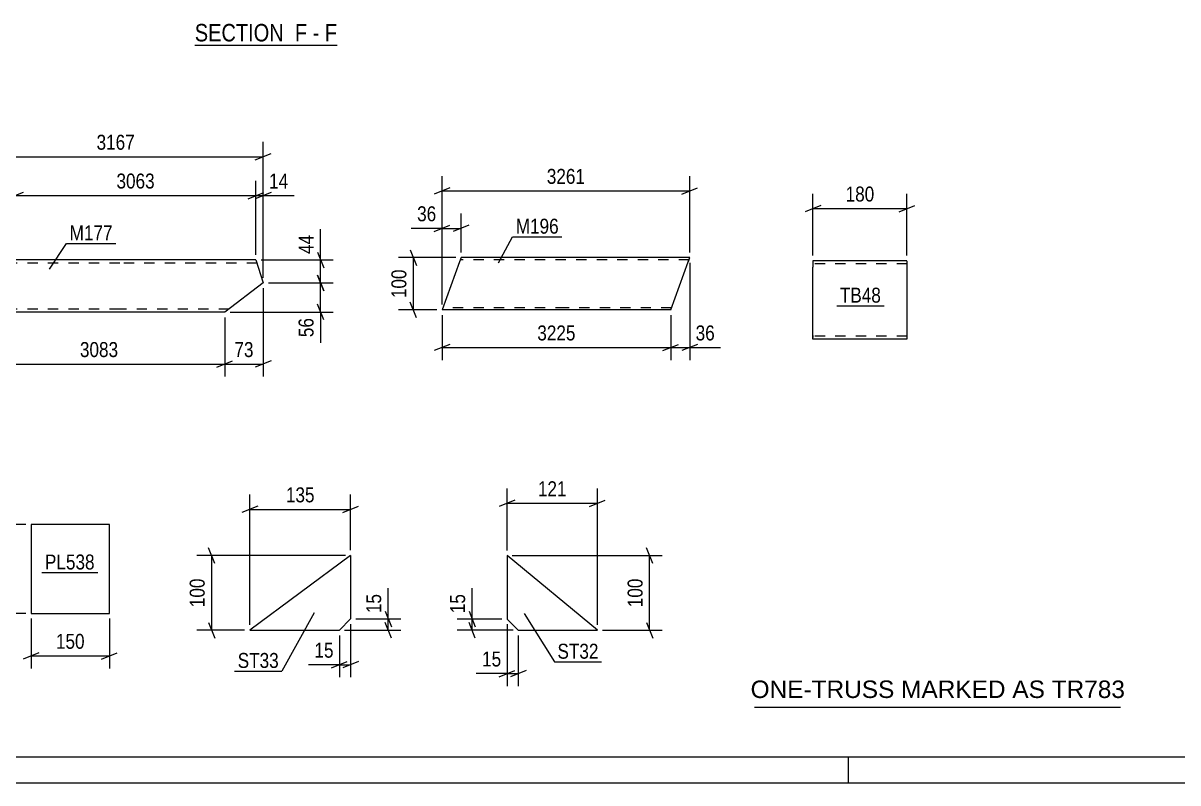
# Model space of a CAD drawing. Header units: millimetres. Extents: x 0 to 841, y 0 to 594.
# Drawn here: x 263.1 to 484, y 0 to 145.4 of the extents above; entities that cross this region are included whole.
import ezdxf

# ---------------------------------------------------------------- set-up
doc = ezdxf.new("R2010")
doc.units = ezdxf.units.MM
doc.linetypes.add('DXK_LINE_DOT2', pattern=[3.9198, 1.9599, -1.9599])
doc.styles.add('Arial', font='ARIAL.TTF', dxfattribs={"height": 0.2})
doc.styles.add('Arial Narrow', font='ARIALN.TTF', dxfattribs={"height": 0.2})

# ---------------------------------------------------------------- blocks, each defined once
blk = doc.blocks.new('Unknown-318885883-1135')
at = {"color": 5, "linetype": 'Continuous'}
for p, q in [((5, 5), (836, 5)), ((421, 0), (421, 5)), ((0, 0), (841, 0))]:
    blk.add_line(p, q, dxfattribs=at)
blk = doc.blocks.new('Unknown-318885883-17 - 2389')
at = {"color": 6, "linetype": 'Continuous'}
blk.add_line((295.92, 141.14), (323.13, 141.14), dxfattribs=at)
at = {"color": 0, "linetype": 'Continuous'}
blk.add_wipeout([(314.03, 141.89), (314.03, 145.39), (295.92, 145.39), (295.92, 141.89)], dxfattribs=at)
at = {"color": 7, "linetype": 'Continuous', "style": 'Arial Narrow'}
blk.add_text('SECTION ', height=3.34, dxfattribs=at).set_placement((295.92, 141.89))
at = {"color": 0, "linetype": 'Continuous'}
blk.add_wipeout([(317.42, 141.89), (317.42, 145.39), (315.08, 145.39), (315.08, 141.89)], dxfattribs=at)
at = {"color": 7, "linetype": 'Continuous', "style": 'Arial Narrow'}
blk.add_text('F', height=3.34, dxfattribs=at).set_placement((315.08, 141.89))
at = {"color": 0, "linetype": 'Continuous'}
blk.add_wipeout([(319.74, 141.89), (319.74, 145.39), (318.47, 145.39), (318.47, 141.89)], dxfattribs=at)
at = {"color": 7, "linetype": 'Continuous', "style": 'Arial Narrow'}
blk.add_text('-', height=3.34, dxfattribs=at).set_placement((318.47, 141.89))
at = {"color": 0, "linetype": 'Continuous'}
blk.add_wipeout([(323.13, 141.89), (323.13, 145.39), (320.79, 145.39), (320.79, 141.89)], dxfattribs=at)
at = {"color": 7, "linetype": 'Continuous', "style": 'Arial Narrow'}
blk.add_text('F', height=3.34, dxfattribs=at).set_placement((320.79, 141.89))
blk = doc.blocks.new('Part-318885883-2195 - 2181')
at = {"color": 2, "linetype": 'Continuous'}
for p, q in [((279.6, 49.44), (264.6, 49.44)), ((264.6, 49.44), (264.6, 32.44)), ((279.6, 32.44), (279.6, 49.44)), ((264.6, 32.44), (279.6, 32.44))]:
    blk.add_line(p, q, dxfattribs=at)
blk = doc.blocks.new('Part-318885883-1907 - 1891')
at = {"color": 2, "linetype": 'Continuous'}
for p, q in [((355.66, 43.5), (355.66, 31.36)), ((372.93, 29.22), (355.66, 43.5)), ((355.66, 31.36), (357.8, 29.22)), ((357.8, 29.22), (372.93, 29.22))]:
    blk.add_line(p, q, dxfattribs=at)
blk = doc.blocks.new('Part-318885883-1832 - 1816')
at = {"color": 2, "linetype": 'Continuous'}
for p, q in [((325.73, 43.51), (306.45, 29.22)), ((325.73, 43.51), (325.73, 31.37)), ((325.73, 31.37), (323.59, 29.22)), ((306.45, 29.22), (323.59, 29.22))]:
    blk.add_line(p, q, dxfattribs=at)
blk = doc.blocks.new('Part-318885883-6098 - 6092')
at = {"color": 2, "linetype": 'Continuous'}
for p, q in [((346.58, 99.72), (343.23, 90.52)), ((346.87, 100.52), (346.58, 99.72)), ((366.87, 100.52), (346.87, 100.52)), ((390.61, 100.52), (366.97, 100.52)), ((386.97, 90.52), (390.31, 99.72)), ((390.58, 100.46), (390.31, 99.72)), ((390.58, 100.46), (390.61, 100.52)), ((366.87, 90.52), (343.23, 90.52)), ((386.97, 90.52), (366.97, 90.52))]:
    blk.add_line(p, q, dxfattribs=at)
at = {"color": 7, "linetype": 'DXK_LINE_DOT2'}
for p, q in [((366.87, 100.12), (346.72, 100.12)), ((390.46, 100.12), (366.97, 100.12)), ((390.31, 99.72), (390.52, 100.28)), ((366.87, 90.92), (343.37, 90.92)), ((387.11, 90.92), (366.97, 90.92))]:
    blk.add_line(p, q, dxfattribs=at)
blk = doc.blocks.new('Part-318885883-6175 - 6169')
at = {"color": 2, "linetype": 'Continuous'}
for p, q in [((252.56, 93.23), (261.56, 100.08)), ((281.56, 100.08), (261.56, 100.08)), ((307.63, 100.08), (281.66, 100.08)), ((307.63, 100.08), (309, 95.68)), ((309, 95.68), (301.66, 90.08)), ((253.44, 90.43), (252.56, 93.23)), ((253.52, 90.17), (253.44, 90.43)), ((253.54, 90.08), (253.52, 90.17)), ((281.56, 90.08), (253.54, 90.08)), ((301.66, 90.08), (281.66, 90.08))]:
    blk.add_line(p, q, dxfattribs=at)
at = {"color": 7, "linetype": 'DXK_LINE_DOT2'}
for p, q in [((281.56, 99.48), (260.77, 99.48)), ((307.82, 99.48), (281.66, 99.48)), ((253.34, 90.73), (253.31, 90.82)), ((281.56, 90.68), (253.36, 90.68)), ((302.45, 90.68), (281.66, 90.68))]:
    blk.add_line(p, q, dxfattribs=at)
blk = doc.blocks.new('Part-318885883-19697 - 19696')
at = {"color": 2, "linetype": 'Continuous'}
for p, q in [((414.16, 99.9), (414.16, 98.7)), ((432.16, 99.9), (414.16, 99.9)), ((432.16, 99.81), (432.16, 99.9)), ((432.16, 99.81), (432.16, 98.7)), ((414.16, 85.64), (414.16, 98.7)), ((432.16, 98.7), (432.16, 84.9)), ((414.16, 85), (414.16, 85.64)), ((414.16, 84.9), (414.16, 85)), ((432.16, 84.9), (414.16, 84.9))]:
    blk.add_line(p, q, dxfattribs=at)
at = {"color": 7, "linetype": 'DXK_LINE_DOT2'}
for p, q in [((432.16, 99.55), (432.16, 98.7)), ((432.16, 99.3), (414.16, 99.3)), ((414.16, 85.64), (414.16, 85.26)), ((414.16, 85.5), (414.16, 85.55)), ((432.16, 85.5), (414.16, 85.5)), ((414.16, 84.9), (414.16, 84.9)), ((432.16, 85.55), (432.16, 85.64)), ((432.16, 85.5), (432.16, 85.55)), ((432.16, 85.5), (432.16, 85.55))]:
    blk.add_line(p, q, dxfattribs=at)
blk = doc.blocks.new('StraightDimension-318885883-2197 - 2181')
at = {"color": 7, "linetype": 'Continuous'}
for p, q in [((264.6, 31.44), (264.6, 21.91)), ((279.6, 31.44), (279.6, 21.91)), ((266.1, 24.91), (263.1, 23.71)), ((264.6, 24.31), (279.6, 24.31)), ((278.1, 23.71), (281.1, 24.91))]:
    blk.add_line(p, q, dxfattribs=at)
at = {"color": 0}
blk.add_wipeout([(275.44, 25.06), (275.44, 29.26), (268.76, 29.26), (268.76, 25.06)], dxfattribs=at)
at = {"color": 3, "style": 'Arial Narrow'}
blk.add_text('150', height=2.863, dxfattribs=at).set_placement((269.36, 25.66))
blk = doc.blocks.new('StraightDimension-318885883-2208 - 2181')
at = {"color": 7, "linetype": 'Continuous'}
for p, q in [((255.58, 47.94), (254.38, 50.94)), ((263.6, 49.44), (252.13, 49.44)), ((254.98, 32.44), (254.98, 49.44)), ((254.38, 33.94), (255.58, 30.94)), ((263.6, 32.44), (252.13, 32.44))]:
    blk.add_line(p, q, dxfattribs=at)
at = {"color": 0}
blk.add_wipeout([(254.23, 44.28), (250.03, 44.28), (250.03, 37.6), (254.23, 37.6)], dxfattribs=at)
at = {"color": 3, "style": 'Arial Narrow'}
blk.add_text('170', height=2.863, rotation=90.0002, dxfattribs=at).set_placement((253.63, 38.2))
blk = doc.blocks.new('StraightDimension-318885883-1921 - 1891')
at = {"color": 7, "linetype": 'Continuous'}
for p, q in [((354.66, 31.36), (346.13, 31.36)), ((348.38, 32.86), (349.58, 29.86)), ((348.98, 29.22), (348.98, 31.36)), ((356.8, 29.22), (346.13, 29.22)), ((349.58, 27.72), (348.38, 30.72))]:
    blk.add_line(p, q, dxfattribs=at)
at = {"color": 0}
blk.add_wipeout([(348.23, 36.74), (344.03, 36.74), (344.03, 31.88), (348.23, 31.88)], dxfattribs=at)
at = {"color": 7, "linetype": 'Continuous'}
blk.add_line((348.98, 31.36), (348.98, 37.27), dxfattribs=at)
blk.add_line((348.98, 31.36), (348.98, 37.27), dxfattribs=at)
at = {"color": 3, "style": 'Arial Narrow'}
blk.add_text('15', height=2.863, rotation=90.0002, dxfattribs=at).set_placement((347.63, 32.48))
blk = doc.blocks.new('StraightDimension-318885883-1943 - 1891')
at = {"color": 7, "linetype": 'Continuous'}
for p, q in [((355.66, 30.36), (355.66, 18.53)), ((357.8, 28.22), (357.8, 18.53)), ((354.16, 20.33), (357.16, 21.53)), ((355.66, 20.93), (357.8, 20.93)), ((359.3, 21.53), (356.3, 20.33))]:
    blk.add_line(p, q, dxfattribs=at)
at = {"color": 0}
blk.add_wipeout([(355.13, 21.68), (355.13, 25.88), (350.28, 25.88), (350.28, 21.68)], dxfattribs=at)
at = {"color": 7, "linetype": 'Continuous'}
blk.add_line((355.66, 20.93), (349.75, 20.93), dxfattribs=at)
blk.add_line((355.66, 20.93), (349.75, 20.93), dxfattribs=at)
at = {"color": 3, "style": 'Arial Narrow'}
blk.add_text('15', height=2.863, dxfattribs=at).set_placement((350.88, 22.28))
blk = doc.blocks.new('StraightDimension-318885883-1933 - 1891')
at = {"color": 7, "linetype": 'Continuous'}
for p, q in [((355.66, 44.5), (355.66, 56.35)), ((372.93, 30.22), (372.93, 56.35)), ((357.16, 54.1), (354.16, 52.9)), ((355.66, 53.5), (372.93, 53.5)), ((371.43, 52.9), (374.43, 54.1))]:
    blk.add_line(p, q, dxfattribs=at)
at = {"color": 0}
blk.add_wipeout([(367.64, 54.25), (367.64, 58.45), (360.95, 58.45), (360.95, 54.25)], dxfattribs=at)
at = {"color": 3, "style": 'Arial Narrow'}
blk.add_text('121', height=2.863, dxfattribs=at).set_placement((361.55, 54.85))
blk = doc.blocks.new('StraightDimension-318885883-1909 - 1891')
at = {"color": 7, "linetype": 'Continuous'}
for p, q in [((383.53, 42), (382.33, 45)), ((356.66, 43.5), (385.33, 43.5)), ((382.93, 29.22), (382.93, 43.5)), ((373.93, 29.22), (385.33, 29.22)), ((382.33, 30.72), (383.53, 27.72))]:
    blk.add_line(p, q, dxfattribs=at)
at = {"color": 0}
blk.add_wipeout([(382.18, 39.7), (377.98, 39.7), (377.98, 33.02), (382.18, 33.02)], dxfattribs=at)
at = {"color": 3, "style": 'Arial Narrow'}
blk.add_text('100', height=2.863, rotation=90.0002, dxfattribs=at).set_placement((381.58, 33.62))
blk = doc.blocks.new('StraightDimension-318885883-1876 - 1816')
at = {"color": 7, "linetype": 'Continuous'}
for p, q in [((326.73, 31.37), (335.33, 31.37)), ((332.33, 32.87), (333.53, 29.87)), ((332.93, 29.22), (332.93, 31.37)), ((324.59, 29.22), (335.33, 29.22)), ((333.53, 27.72), (332.33, 30.72))]:
    blk.add_line(p, q, dxfattribs=at)
at = {"color": 0}
blk.add_wipeout([(332.18, 36.75), (327.98, 36.75), (327.98, 31.89), (332.18, 31.89)], dxfattribs=at)
at = {"color": 7, "linetype": 'Continuous'}
blk.add_line((332.93, 31.37), (332.93, 37.27), dxfattribs=at)
blk.add_line((332.93, 31.37), (332.93, 37.27), dxfattribs=at)
at = {"color": 3, "style": 'Arial Narrow'}
blk.add_text('15', height=2.863, rotation=90.0002, dxfattribs=at).set_placement((331.58, 32.49))
blk = doc.blocks.new('StraightDimension-318885883-1852 - 1816')
at = {"color": 7, "linetype": 'Continuous'}
for p, q in [((306.45, 30.22), (306.45, 55.19)), ((325.73, 44.51), (325.73, 55.19)), ((307.95, 52.94), (304.95, 51.74)), ((306.45, 52.34), (325.73, 52.34)), ((324.23, 51.74), (327.23, 52.94))]:
    blk.add_line(p, q, dxfattribs=at)
at = {"color": 0}
blk.add_wipeout([(319.43, 53.09), (319.43, 57.29), (312.75, 57.29), (312.75, 53.09)], dxfattribs=at)
at = {"color": 3, "style": 'Arial Narrow'}
blk.add_text('135', height=2.863, dxfattribs=at).set_placement((313.35, 53.69))
blk = doc.blocks.new('StraightDimension-318885883-1864 - 1816')
at = {"color": 7, "linetype": 'Continuous'}
for p, q in [((299.76, 42.01), (298.56, 45.01)), ((324.73, 43.51), (296.31, 43.51)), ((299.16, 29.22), (299.16, 43.51)), ((305.45, 29.22), (296.31, 29.22)), ((298.56, 30.72), (299.76, 27.72))]:
    blk.add_line(p, q, dxfattribs=at)
at = {"color": 0}
blk.add_wipeout([(298.41, 39.71), (294.21, 39.71), (294.21, 33.03), (298.41, 33.03)], dxfattribs=at)
at = {"color": 3, "style": 'Arial Narrow'}
blk.add_text('100', height=2.863, rotation=90.0002, dxfattribs=at).set_placement((297.81, 33.63))
blk = doc.blocks.new('StraightDimension-318885883-1834 - 1816')
at = {"color": 7, "linetype": 'Continuous'}
for p, q in [((325.73, 30.37), (325.73, 20.21)), ((323.59, 28.22), (323.59, 20.21)), ((322.09, 22.01), (325.09, 23.21)), ((323.59, 22.61), (325.73, 22.61)), ((327.23, 23.21), (324.23, 22.01))]:
    blk.add_line(p, q, dxfattribs=at)
at = {"color": 0}
blk.add_wipeout([(323.06, 23.36), (323.06, 27.56), (318.21, 27.56), (318.21, 23.36)], dxfattribs=at)
at = {"color": 7, "linetype": 'Continuous'}
blk.add_line((323.59, 22.61), (317.68, 22.61), dxfattribs=at)
blk.add_line((323.59, 22.61), (317.68, 22.61), dxfattribs=at)
at = {"color": 3, "style": 'Arial Narrow'}
blk.add_text('15', height=2.863, dxfattribs=at).set_placement((318.81, 23.96))
blk = doc.blocks.new('StraightDimension-318885883-6137 - 6092')
at = {"color": 7, "linetype": 'Continuous'}
for p, q in [((343.23, 91.52), (343.23, 108.97)), ((346.87, 101.52), (346.87, 108.97)), ((341.73, 105.52), (344.73, 106.72)), ((343.23, 106.12), (346.87, 106.12)), ((348.37, 106.72), (345.37, 105.52))]:
    blk.add_line(p, q, dxfattribs=at)
at = {"color": 0}
blk.add_wipeout([(342.7, 106.87), (342.7, 111.07), (337.85, 111.07), (337.85, 106.87)], dxfattribs=at)
at = {"color": 7, "linetype": 'Continuous'}
blk.add_line((343.23, 106.12), (337.32, 106.12), dxfattribs=at)
blk.add_line((343.23, 106.12), (337.32, 106.12), dxfattribs=at)
at = {"color": 3, "style": 'Arial Narrow'}
blk.add_text('36', height=2.863, dxfattribs=at).set_placement((338.45, 107.47))
blk = doc.blocks.new('StraightDimension-318885883-6101 - 6092')
at = {"color": 7, "linetype": 'Continuous'}
for p, q in [((343.23, 91.52), (343.23, 116.13)), ((390.61, 101.52), (390.61, 116.13)), ((344.73, 113.88), (341.73, 112.68)), ((343.23, 113.28), (390.61, 113.28)), ((389.11, 112.68), (392.11, 113.88))]:
    blk.add_line(p, q, dxfattribs=at)
at = {"color": 0}
blk.add_wipeout([(371.17, 114.03), (371.17, 118.23), (362.66, 118.23), (362.66, 114.03)], dxfattribs=at)
at = {"color": 3, "style": 'Arial Narrow'}
blk.add_text('3261', height=2.863, dxfattribs=at).set_placement((363.26, 114.63))
blk = doc.blocks.new('StraightDimension-318885883-6112 - 6092')
at = {"color": 7, "linetype": 'Continuous'}
for p, q in [((390.61, 99.52), (390.61, 80.92)), ((386.97, 89.52), (386.97, 80.92)), ((385.47, 82.72), (388.47, 83.92)), ((386.97, 83.32), (390.61, 83.32)), ((392.11, 83.92), (389.11, 82.72))]:
    blk.add_line(p, q, dxfattribs=at)
at = {"color": 0}
blk.add_wipeout([(395.99, 84.07), (395.99, 88.27), (391.13, 88.27), (391.13, 84.07)], dxfattribs=at)
at = {"color": 7, "linetype": 'Continuous'}
blk.add_line((390.61, 83.32), (396.51, 83.32), dxfattribs=at)
blk.add_line((390.61, 83.32), (396.51, 83.32), dxfattribs=at)
at = {"color": 3, "style": 'Arial Narrow'}
blk.add_text('36', height=2.863, dxfattribs=at).set_placement((391.73, 84.67))
blk = doc.blocks.new('StraightDimension-318885883-6124 - 6092')
at = {"color": 7, "linetype": 'Continuous'}
for p, q in [((343.23, 89.52), (343.23, 80.92)), ((386.97, 89.52), (386.97, 80.92)), ((344.73, 83.92), (341.73, 82.72)), ((343.23, 83.32), (386.97, 83.32)), ((385.47, 82.72), (388.47, 83.92))]:
    blk.add_line(p, q, dxfattribs=at)
at = {"color": 0}
blk.add_wipeout([(369.35, 84.07), (369.35, 88.27), (360.84, 88.27), (360.84, 84.07)], dxfattribs=at)
at = {"color": 3, "style": 'Arial Narrow'}
blk.add_text('3225', height=2.863, dxfattribs=at).set_placement((361.44, 84.67))
blk = doc.blocks.new('StraightDimension-318885883-6150 - 6092')
at = {"color": 7, "linetype": 'Continuous'}
for p, q in [((337.14, 102.02), (338.34, 99.02)), ((345.87, 100.52), (334.89, 100.52)), ((337.74, 90.52), (337.74, 100.52)), ((338.34, 89.02), (337.14, 92.02)), ((342.23, 90.52), (334.89, 90.52))]:
    blk.add_line(p, q, dxfattribs=at)
at = {"color": 0}
blk.add_wipeout([(336.99, 98.86), (332.79, 98.86), (332.79, 92.17), (336.99, 92.17)], dxfattribs=at)
at = {"color": 3, "style": 'Arial Narrow'}
blk.add_text('100', height=2.863, rotation=90.0002, dxfattribs=at).set_placement((336.39, 92.77))
blk = doc.blocks.new('StraightDimension-318885883-6235 - 6169')
at = {"color": 7, "linetype": 'Continuous'}
for p, q in [((308.63, 100.08), (322.39, 100.08)), ((319.39, 101.58), (320.59, 98.58)), ((319.99, 95.68), (319.99, 100.08)), ((310, 95.68), (322.39, 95.68)), ((320.59, 94.18), (319.39, 97.18))]:
    blk.add_line(p, q, dxfattribs=at)
at = {"color": 0}
blk.add_wipeout([(319.24, 105.46), (315.04, 105.46), (315.04, 100.61), (319.24, 100.61)], dxfattribs=at)
at = {"color": 7, "linetype": 'Continuous'}
blk.add_line((319.99, 100.08), (319.99, 105.99), dxfattribs=at)
blk.add_line((319.99, 100.08), (319.99, 105.99), dxfattribs=at)
at = {"color": 3, "style": 'Arial Narrow'}
blk.add_text('44', height=2.863, rotation=90.0002, dxfattribs=at).set_placement((318.64, 101.21))
blk = doc.blocks.new('StraightDimension-318885883-6211 - 6169')
at = {"color": 7, "linetype": 'Continuous'}
for p, q in [((310, 95.68), (322.39, 95.68)), ((319.39, 97.18), (320.59, 94.18)), ((319.99, 90.08), (319.99, 95.68)), ((320.59, 88.58), (319.39, 91.58)), ((302.66, 90.08), (322.39, 90.08))]:
    blk.add_line(p, q, dxfattribs=at)
at = {"color": 0}
blk.add_wipeout([(319.24, 89.56), (315.04, 89.56), (315.04, 84.7), (319.24, 84.7)], dxfattribs=at)
at = {"color": 7, "linetype": 'Continuous'}
blk.add_line((319.99, 90.08), (319.99, 84.18), dxfattribs=at)
blk.add_line((319.99, 90.08), (319.99, 84.18), dxfattribs=at)
at = {"color": 3, "style": 'Arial Narrow'}
blk.add_text('56', height=2.863, rotation=90.0002, dxfattribs=at).set_placement((318.64, 85.3))
blk = doc.blocks.new('StraightDimension-318885883-6385 - 6169')
at = {"color": 7, "linetype": 'Continuous'}
for p, q in [((253.54, 89.08), (253.54, 77.74)), ((301.66, 89.08), (301.66, 77.74)), ((255.04, 80.74), (252.04, 79.54)), ((253.54, 80.14), (301.66, 80.14)), ((300.16, 79.54), (303.16, 80.74))]:
    blk.add_line(p, q, dxfattribs=at)
at = {"color": 0}
blk.add_wipeout([(281.86, 80.89), (281.86, 85.09), (273.35, 85.09), (273.35, 80.89)], dxfattribs=at)
at = {"color": 3, "style": 'Arial Narrow'}
blk.add_text('3083', height=2.863, dxfattribs=at).set_placement((273.95, 81.49))
blk = doc.blocks.new('StraightDimension-318885883-6409 - 6169')
at = {"color": 7, "linetype": 'Continuous'}
for p, q in [((309, 94.68), (309, 77.74)), ((301.66, 89.08), (301.66, 77.74)), ((300.16, 79.54), (303.16, 80.74)), ((301.66, 80.14), (309, 80.14)), ((310.5, 80.74), (307.5, 79.54))]:
    blk.add_line(p, q, dxfattribs=at)
at = {"color": 0}
blk.add_wipeout([(307.76, 80.89), (307.76, 85.09), (302.9, 85.09), (302.9, 80.89)], dxfattribs=at)
at = {"color": 3, "style": 'Arial Narrow'}
blk.add_text('73', height=2.863, dxfattribs=at).set_placement((303.5, 81.49))
blk = doc.blocks.new('StraightDimension-318885883-19600 - 6169')
at = {"color": 7, "linetype": 'Continuous'}
for p, q in [((307.63, 101.08), (307.63, 115.24)), ((309, 96.68), (309, 115.24)), ((306.13, 111.79), (309.13, 112.99)), ((310.5, 112.99), (307.5, 111.79)), ((307.63, 112.39), (309, 112.39))]:
    blk.add_line(p, q, dxfattribs=at)
at = {"color": 0}
blk.add_wipeout([(314.38, 113.14), (314.38, 117.34), (309.53, 117.34), (309.53, 113.14)], dxfattribs=at)
at = {"color": 7, "linetype": 'Continuous'}
blk.add_line((309, 112.39), (314.91, 112.39), dxfattribs=at)
blk.add_line((309, 112.39), (314.91, 112.39), dxfattribs=at)
at = {"color": 3, "style": 'Arial Narrow'}
blk.add_text('14', height=2.863, dxfattribs=at).set_placement((310.13, 113.74))
blk = doc.blocks.new('StraightDimension-318885883-6427 - 6169')
at = {"color": 7, "linetype": 'Continuous'}
for p, q in [((252.56, 94.23), (252.56, 122.66)), ((309, 96.68), (309, 122.66)), ((254.06, 120.41), (251.06, 119.21)), ((252.56, 119.81), (309, 119.81)), ((307.5, 119.21), (310.5, 120.41))]:
    blk.add_line(p, q, dxfattribs=at)
at = {"color": 0}
blk.add_wipeout([(285.04, 120.56), (285.04, 124.76), (276.53, 124.76), (276.53, 120.56)], dxfattribs=at)
at = {"color": 3, "style": 'Arial Narrow'}
blk.add_text('3167', height=2.863, dxfattribs=at).set_placement((277.13, 121.16))
blk = doc.blocks.new('StraightDimension-318885883-19601 - 6169')
at = {"color": 7, "linetype": 'Continuous'}
for p, q in [((261.56, 101.08), (261.56, 115.24)), ((307.63, 101.08), (307.63, 115.24)), ((263.06, 112.99), (260.06, 111.79)), ((306.13, 111.79), (309.13, 112.99)), ((261.56, 112.39), (307.63, 112.39))]:
    blk.add_line(p, q, dxfattribs=at)
at = {"color": 0}
blk.add_wipeout([(288.85, 113.14), (288.85, 117.34), (280.34, 117.34), (280.34, 113.14)], dxfattribs=at)
at = {"color": 3, "style": 'Arial Narrow'}
blk.add_text('3063', height=2.863, dxfattribs=at).set_placement((280.94, 113.74))
blk = doc.blocks.new('StraightDimension-318885883-19804 - 19696')
at = {"color": 7, "linetype": 'Continuous'}
for p, q in [((414.16, 100.9), (414.16, 112.75)), ((432.16, 100.9), (432.16, 112.75)), ((415.66, 110.5), (412.66, 109.3)), ((430.66, 109.3), (433.66, 110.5)), ((414.16, 109.9), (432.16, 109.9))]:
    blk.add_line(p, q, dxfattribs=at)
at = {"color": 0}
blk.add_wipeout([(426.5, 110.65), (426.5, 114.85), (419.82, 114.85), (419.82, 110.65)], dxfattribs=at)
at = {"color": 3, "style": 'Arial Narrow'}
blk.add_text('180', height=2.863, dxfattribs=at).set_placement((420.42, 111.25))
blk = doc.blocks.new('Unknown-318885883-19957')
at = {"color": 7, "linetype": 'Continuous'}
blk.add_line((403, 14.5), (473, 14.5), dxfattribs=at)
at = {"color": 7, "style": 'Arial'}
blk.add_text('ONE-TRUSS MARKED AS TR783', height=3.3428, dxfattribs=at).set_placement((402.24, 16.25))
blk = doc.blocks.new('Mark-318885883-2193 - 2181')
at = {"color": 0}
blk.add_wipeout([(276.76, 40.84), (276.76, 43.84), (267.26, 43.84), (267.26, 40.84)], dxfattribs=at)
blk.add_wipeout([(276.76, 40.84), (276.76, 43.84), (267.26, 43.84), (267.26, 40.84)], dxfattribs=at)
at = {"color": 30, "linetype": 'Continuous'}
blk.add_line((266.66, 40.24), (277.36, 40.24), dxfattribs=at)
at = {"color": 3, "style": 'Arial Narrow'}
blk.add_text('PL538', height=2.863, dxfattribs=at).set_placement((267.26, 40.84))
blk = doc.blocks.new('Mark-318885883-1903 - 1891')
at = {"color": 0}
blk.add_wipeout([(373.15, 23.77), (373.15, 26.77), (365.3, 26.77), (365.3, 23.77)], dxfattribs=at)
blk.add_wipeout([(373.15, 23.77), (373.15, 26.77), (365.3, 26.77), (365.3, 23.77)], dxfattribs=at)
at = {"color": 30, "linetype": 'Continuous'}
for p, q in [((358.93, 32.44), (364.7, 23.17)), ((364.7, 23.17), (373.75, 23.17))]:
    blk.add_line(p, q, dxfattribs=at)
at = {"color": 3, "style": 'Arial Narrow'}
blk.add_text('ST32', height=2.863, dxfattribs=at).set_placement((365.3, 23.77))
blk = doc.blocks.new('Mark-318885883-1828 - 1816')
at = {"color": 0}
blk.add_wipeout([(311.99, 22), (311.99, 25), (304.13, 25), (304.13, 22)], dxfattribs=at)
blk.add_wipeout([(311.99, 22), (311.99, 25), (304.13, 25), (304.13, 22)], dxfattribs=at)
at = {"color": 30, "linetype": 'Continuous'}
for p in [(318.76, 32.57), (303.53, 21.4)]:
    blk.add_line(p, (312.59, 21.4), dxfattribs=at)
at = {"color": 3, "style": 'Arial Narrow'}
blk.add_text('ST33', height=2.863, dxfattribs=at).set_placement((304.13, 22))
blk = doc.blocks.new('Mark-318885883-6094 - 6092')
at = {"color": 0}
blk.add_wipeout([(365.55, 105.1), (365.55, 108.1), (357.32, 108.1), (357.32, 105.1)], dxfattribs=at)
blk.add_wipeout([(365.55, 105.1), (365.55, 108.1), (357.32, 108.1), (357.32, 105.1)], dxfattribs=at)
at = {"color": 30, "linetype": 'Continuous'}
for p, q in [((353.99, 99.5), (356.72, 104.5)), ((356.72, 104.5), (366.15, 104.5))]:
    blk.add_line(p, q, dxfattribs=at)
at = {"color": 3, "style": 'Arial Narrow'}
blk.add_text('M196', height=2.863, dxfattribs=at).set_placement((357.32, 105.1))
blk = doc.blocks.new('Mark-318885883-6171 - 6169')
at = {"color": 0}
blk.add_wipeout([(280.2, 103.81), (280.2, 106.81), (271.98, 106.81), (271.98, 103.81)], dxfattribs=at)
blk.add_wipeout([(280.2, 103.81), (280.2, 106.81), (271.98, 106.81), (271.98, 103.81)], dxfattribs=at)
at = {"color": 30, "linetype": 'Continuous'}
for p, q in [((268.15, 98.29), (271.38, 103.21)), ((271.38, 103.21), (280.8, 103.21))]:
    blk.add_line(p, q, dxfattribs=at)
at = {"color": 3, "style": 'Arial Narrow'}
blk.add_text('M177', height=2.863, dxfattribs=at).set_placement((271.98, 103.81))
blk = doc.blocks.new('Mark-318885883-19807 - 19696')
at = {"color": 0}
blk.add_wipeout([(427.17, 91.9), (427.17, 94.9), (419.32, 94.9), (419.32, 91.9)], dxfattribs=at)
blk.add_wipeout([(427.17, 91.9), (427.17, 94.9), (419.32, 94.9), (419.32, 91.9)], dxfattribs=at)
at = {"color": 30, "linetype": 'Continuous'}
blk.add_line((418.72, 91.3), (427.77, 91.3), dxfattribs=at)
at = {"color": 3, "style": 'Arial Narrow'}
blk.add_text('TB48', height=2.863, dxfattribs=at).set_placement((419.32, 91.9))

msp = doc.modelspace()

# ---------------------------------------------------------------- block references
for name in ['Unknown-318885883-1135', 'Part-318885883-6175 - 6169', 'Part-318885883-6098 - 6092', 'Part-318885883-19697 - 19696', 'Part-318885883-2195 - 2181', 'Part-318885883-1832 - 1816', 'Part-318885883-1907 - 1891', 'Unknown-318885883-19957']:
    msp.add_blockref(name, (0, 0))

# ---------------------------------------------------------------- next in the draw order: block references
for name in ['Unknown-318885883-17 - 2389', 'StraightDimension-318885883-19804 - 19696', 'StraightDimension-318885883-6137 - 6092', 'StraightDimension-318885883-6235 - 6169', 'Mark-318885883-19807 - 19696', 'Mark-318885883-2193 - 2181', 'StraightDimension-318885883-1876 - 1816', 'StraightDimension-318885883-1921 - 1891', 'StraightDimension-318885883-2197 - 2181']:
    msp.add_blockref(name, (0, 0))

# ---------------------------------------------------------------- next in the draw order: block references
for name in ['StraightDimension-318885883-6101 - 6092', 'StraightDimension-318885883-6211 - 6169', 'StraightDimension-318885883-1852 - 1816', 'StraightDimension-318885883-2208 - 2181', 'StraightDimension-318885883-1943 - 1891']:
    msp.add_blockref(name, (0, 0))

# ---------------------------------------------------------------- next in the draw order: block references
for name in ['StraightDimension-318885883-19600 - 6169', 'Mark-318885883-6094 - 6092', 'StraightDimension-318885883-6112 - 6092', 'StraightDimension-318885883-6385 - 6169', 'StraightDimension-318885883-1933 - 1891', 'StraightDimension-318885883-1864 - 1816']:
    msp.add_blockref(name, (0, 0))

# ---------------------------------------------------------------- next in the draw order: block references
for name in ['StraightDimension-318885883-6409 - 6169', 'StraightDimension-318885883-6124 - 6092', 'StraightDimension-318885883-1909 - 1891', 'StraightDimension-318885883-1834 - 1816']:
    msp.add_blockref(name, (0, 0))

# ---------------------------------------------------------------- next in the draw order: block references
for name in ['StraightDimension-318885883-6427 - 6169', 'StraightDimension-318885883-6150 - 6092', 'Mark-318885883-1828 - 1816', 'Mark-318885883-1903 - 1891']:
    msp.add_blockref(name, (0, 0))

# ---------------------------------------------------------------- next in the draw order: block references
msp.add_blockref('StraightDimension-318885883-19601 - 6169', (0, 0))

# ---------------------------------------------------------------- next in the draw order: block references
msp.add_blockref('Mark-318885883-6171 - 6169', (0, 0))

doc.saveas('drawing.dxf')
